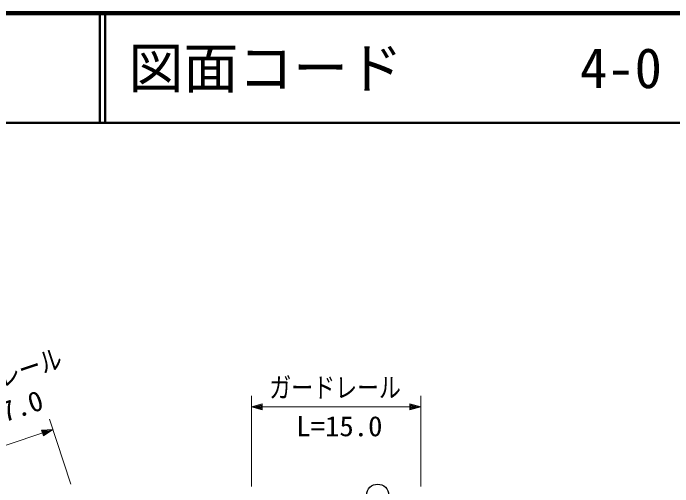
# Model space of a CAD drawing. Units: millimetres, scale not verified. Extents: x 40000 to 680000, y 20000 to 380000.
# Drawn here: x 109866 to 169993, y 336826 to 380000 of the extents above; entities that cross this region are included whole.
import ezdxf
from ezdxf.enums import TextEntityAlignment as Align

# ---------------------------------------------------------------- set-up
doc = ezdxf.new("R2010")
doc.units = ezdxf.units.MM
doc.header["$LTSCALE"] = 1000
for name, color, linetype, lineweight in [('M-BGD-EXST', 7, 'Continuous', 25), ('M-STR-HTXT', 7, 'Continuous', 13), ('M-TTL', 2, 'Continuous', 140), ('M-TTL-LINE', 7, 'Continuous', 50)]:
    doc.layers.add(name, color=color, linetype=linetype, lineweight=lineweight)
doc.layers.add('M-TTL-TXT', color=7, linetype='Continuous')
doc.styles.add('ＭＳ ゴシック', font='')
doc.styles.get('ＭＳ ゴシック').set_extended_font_data('MS Gothic')

msp = doc.modelspace()

# ---------------------------------------------------------------- linework, layer by layer
at = {"layer": 'M-BGD-EXST'}
msp.add_circle((143090, 336072), 1000, dxfattribs=at)
at = {"layer": 'M-STR-HTXT'}
for p, q in [((131576, 336861), (131576, 345111)), ((147035, 345111), (147035, 336861)), ((131576, 344111), (132576, 344391)), ((132576, 343831), (131576, 344111)), ((131576, 344111), (147035, 344111)), ((131856, 344111), (132536, 344311)), ((132536, 343911), (131856, 344111)), ((132016, 344111), (132496, 344231)), ((132496, 343991), (132016, 344111)), ((132256, 344111), (132456, 344151)), ((132456, 344071), (132256, 344111)), ((132456, 344151), (132456, 344071)), ((132496, 344231), (132496, 343991)), ((132536, 344311), (132536, 343911)), ((132576, 344391), (132576, 343831)), ((146035, 343831), (146035, 344391)), ((146035, 344391), (147035, 344111)), ((147035, 344111), (146035, 343831)), ((146075, 343911), (146075, 344311)), ((146075, 344311), (146755, 344111)), ((146755, 344111), (146075, 343911)), ((146115, 343991), (146115, 344231)), ((146115, 344231), (146595, 344111)), ((146595, 344111), (146115, 343991)), ((146155, 344071), (146155, 344151)), ((146155, 344151), (146355, 344111)), ((146355, 344111), (146155, 344071)), ((113161, 342994), (115133, 337080)), ((107321, 339994), (113477, 342046)), ((112440, 341995), (113477, 342046)), ((112617, 341464), (112440, 341995)), ((112503, 341932), (113212, 341957)), ((112630, 341552), (112503, 341932)), ((112567, 341868), (113060, 341906)), ((112642, 341641), (112567, 341868)), ((113477, 342046), (112617, 341464)), ((113212, 341957), (112630, 341552)), ((112630, 341805), (112832, 341831)), ((112655, 341729), (112630, 341805)), ((113060, 341906), (112642, 341641)), ((112832, 341831), (112655, 341729))]:
    msp.add_line(p, q, dxfattribs=at)
at = {"layer": 'M-TTL'}
msp.add_line((680000, 380000), (40000, 380000), dxfattribs=at)
at = {"layer": 'M-TTL-LINE'}
for p, q in [((117750, 380000), (117750, 370000)), ((118250, 380000), (118250, 370000)), ((40000, 370000), (680000, 370000))]:
    msp.add_line(p, q, dxfattribs=at)

# ---------------------------------------------------------------- texts
at = {"layer": 'M-STR-HTXT', "style": 'ＭＳ ゴシック'}
for s, width, p in [('ガードレール', 0.8, (103278, 343473)), ('L=7.0', 1.05, (106755, 341355))]:
    msp.add_text(s, height=1833, rotation=18.4, dxfattribs=dict(at, width=width)).set_placement(p, align=Align.BOTTOM_LEFT)
for s, width, p in [('ガードレール', 0.8, (133210, 344411)), ('L=15.0', 1.05, (135671, 340884))]:
    msp.add_text(s, height=1833, dxfattribs=dict(at, width=width)).set_placement(p, align=Align.BOTTOM_LEFT)
at = {"layer": 'M-TTL-TXT', "style": 'ＭＳ ゴシック'}
for s, p in [('図面コード', (120380, 375000)), ('4-0', (161521, 375000))]:
    msp.add_text(s, height=3666, dxfattribs=at).set_placement(p, align=Align.MIDDLE_LEFT)

doc.saveas('drawing.dxf')
